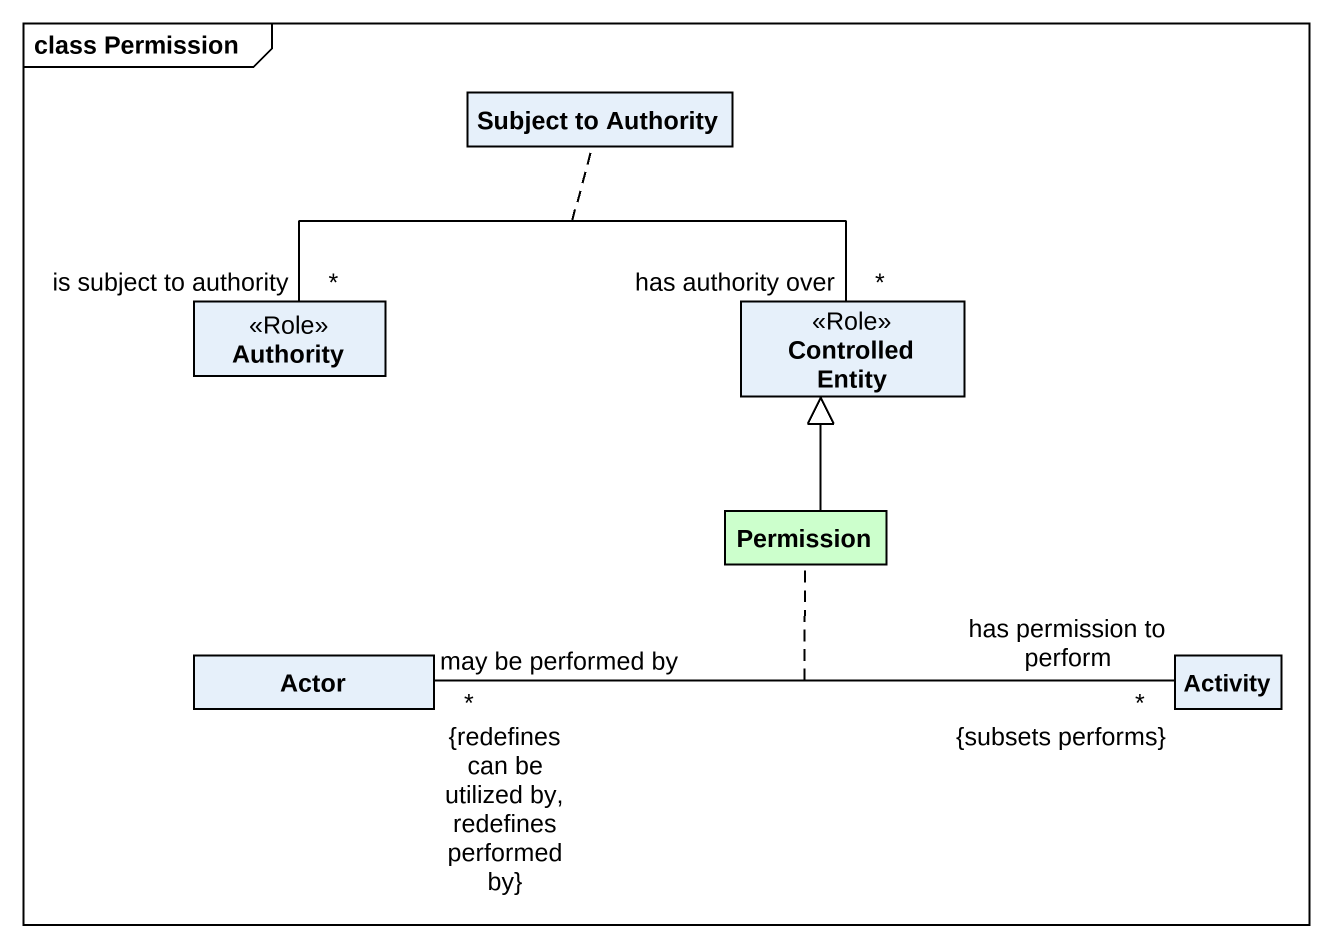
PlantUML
@startuml
mainframe class Permission
hide circle
hide empty members
class "Subject to Authority" as Subject_to_Authority
class Authority <<Role>>
class "Controlled Entity" as Controlled_Entity <<Role>>
class Permission #CCFFCC
class "Actor" as Actor_
class Activity
Authority "is subject to authority\n*" -right- "has authority over\n*" Controlled_Entity
(Authority, Controlled_Entity) .. Subject_to_Authority
Permission -up-|> Controlled_Entity
Actor_ "may be performed by\n*\n{redefines can be utilized by, redefines performed by}" -right- "has permission to perform\n*\n{subsets performs}" Activity
(Actor_, Activity) .. Permission
@enduml
